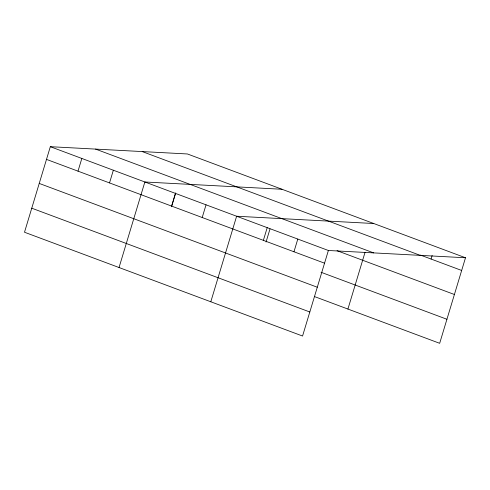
<?xml version="1.0" encoding="UTF-8"?>
<svg xmlns="http://www.w3.org/2000/svg" width="490" height="490" viewBox="0 0 490 490"><rect width="100%" height="100%" fill="white"/><g stroke="black" fill="none" stroke-linecap="round" stroke-linejoin="round"><path stroke-width="0.73" d="M465.5 257.764L187.443 153.97L50.329 146.694L24.5 232.236L302.557 336.03L328.38 250.488L465.5 257.764L439.671 343.306L314.482 296.572M78.008 171.157L81.836 158.46M109.521 182.917L113.349 170.22M119.039 267.528L144.862 181.986L281.983 189.263M171.616 206.1L175.451 193.403M171.518 206.731L175.696 192.895M202.205 217.517L206.039 204.82M210.798 301.779L236.621 216.237L373.741 223.514M263.375 240.351L267.209 227.654M266.052 242.023L270.014 228.91M293.963 251.768L297.798 239.071M347.918 309.055L365.068 252.234M431.077 259.045L432.143 255.517M420.414 255.063L461.666 270.462M142.198 151.569L420.249 255.364M95.575 149.095L373.631 252.889M337.046 250.69L454.408 294.502M50.329 146.694L328.38 250.488M46.495 159.391L324.545 263.185M321.03 272.269L446.929 319.266M39.237 183.432L317.287 287.226M31.758 208.195L309.815 311.989"/></g></svg>
